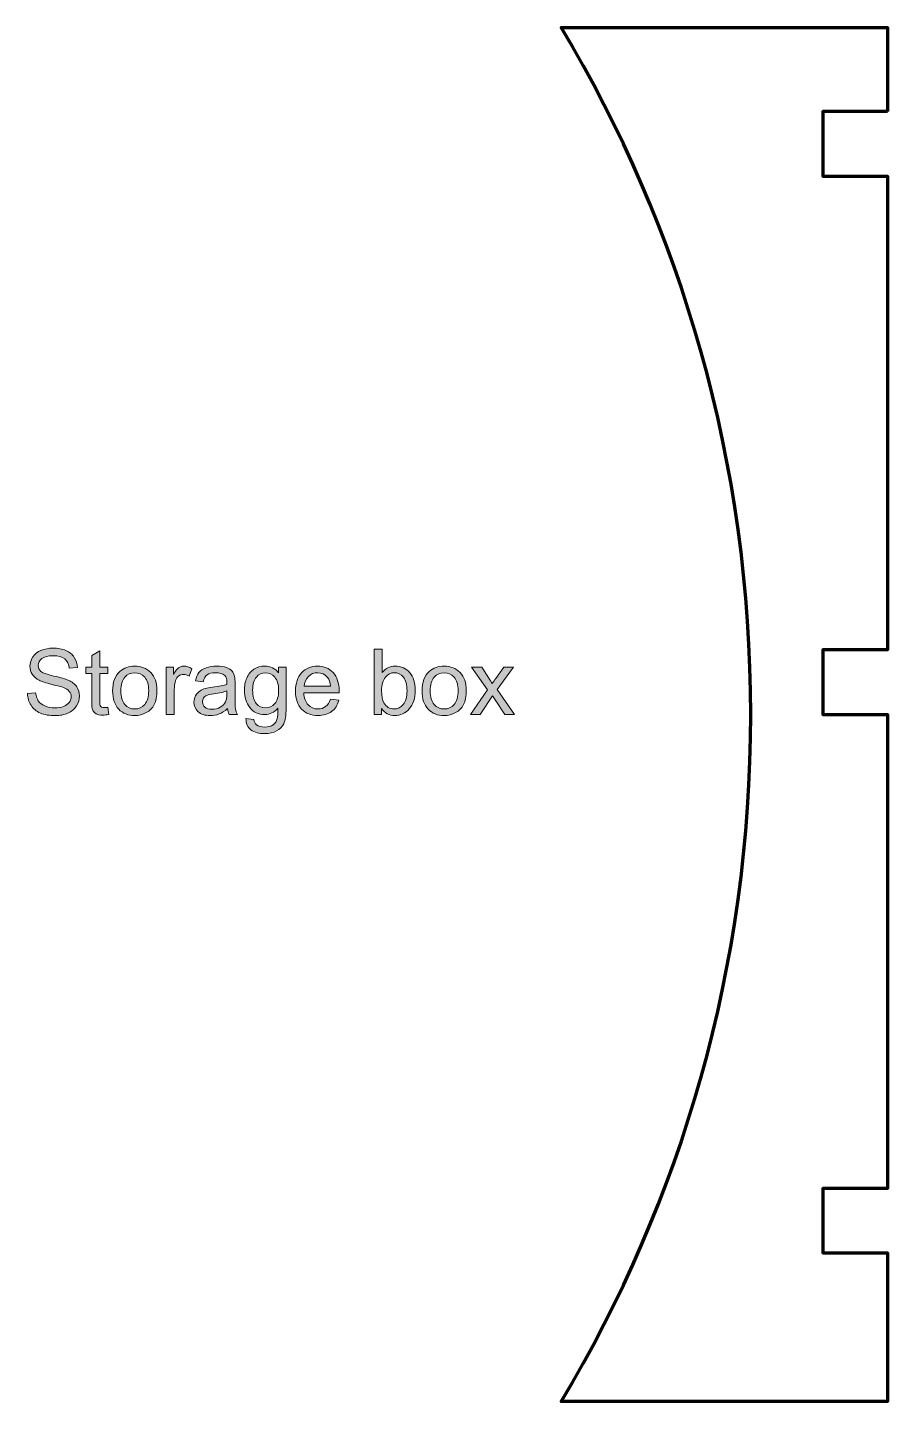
# Model space of a CAD drawing. Header units: inches. Extents: x 247 to 2765, y -1897 to -1110.
# Drawn here: x 594.1 to 634.1, y -1255.6 to -1191.8 of the extents above; entities that cross this region are included whole.
import ezdxf

# ---------------------------------------------------------------- set-up
doc = ezdxf.new("R2010")
doc.units = ezdxf.units.IN
doc.header["$MEASUREMENT"] = 0
doc.layers.add('Layer 1', color=7, linetype='Continuous')

# ---------------------------------------------------------------- blocks, each defined once
blk = doc.blocks.new('block 123')
at = {"layer": 'Layer 1', "true_color": 0x3cb54a}
h = blk.add_hatch(color=95, dxfattribs=at)
h.dxf.hatch_style = 2
edge = h.paths.add_edge_path()
edge.add_spline(control_points=[(594.144, -1222.742), (594.144, -1222.742), (594.523, -1222.709), (594.523, -1222.709), (594.541, -1222.861), (594.582, -1222.984), (594.647, -1223.082), (594.713, -1223.18), (594.815, -1223.258), (594.952, -1223.318), (595.09, -1223.378), (595.245, -1223.408), (595.417, -1223.408), (595.57, -1223.408), (595.705, -1223.386), (595.822, -1223.34), (595.939, -1223.295), (596.026, -1223.232), (596.083, -1223.153), (596.141, -1223.075), (596.169, -1222.988), (596.169, -1222.894), (596.169, -1222.799), (596.142, -1222.716), (596.086, -1222.645), (596.032, -1222.574), (595.94, -1222.514), (595.814, -1222.466), (595.733, -1222.434), (595.553, -1222.385), (595.275, -1222.318), (594.996, -1222.252), (594.801, -1222.188), (594.69, -1222.129), (594.545, -1222.053), (594.437, -1221.96), (594.366, -1221.847), (594.295, -1221.734), (594.26, -1221.609), (594.26, -1221.47), (594.26, -1221.317), (594.303, -1221.174), (594.39, -1221.041), (594.477, -1220.908), (594.603, -1220.807), (594.77, -1220.739), (594.937, -1220.67), (595.123, -1220.635), (595.326, -1220.635), (595.551, -1220.635), (595.748, -1220.671), (595.921, -1220.744), (596.093, -1220.816), (596.224, -1220.923), (596.317, -1221.063), (596.409, -1221.203), (596.459, -1221.363), (596.465, -1221.541), (596.465, -1221.541), (596.081, -1221.57), (596.081, -1221.57), (596.06, -1221.378), (595.99, -1221.233), (595.871, -1221.136), (595.752, -1221.038), (595.576, -1220.989), (595.343, -1220.989), (595.1, -1220.989), (594.924, -1221.034), (594.813, -1221.123), (594.702, -1221.212), (594.646, -1221.319), (594.646, -1221.444), (594.646, -1221.553), (594.685, -1221.643), (594.764, -1221.713), (594.841, -1221.783), (595.042, -1221.855), (595.368, -1221.929), (595.695, -1222.003), (595.918, -1222.067), (596.039, -1222.122), (596.215, -1222.203), (596.346, -1222.306), (596.43, -1222.431), (596.513, -1222.556), (596.555, -1222.7), (596.555, -1222.862), (596.555, -1223.023), (596.509, -1223.175), (596.416, -1223.318), (596.324, -1223.461), (596.192, -1223.571), (596.019, -1223.651), (595.846, -1223.73), (595.651, -1223.77), (595.435, -1223.77), (595.16, -1223.77), (594.931, -1223.73), (594.745, -1223.65), (594.56, -1223.569), (594.415, -1223.45), (594.309, -1223.289), (594.205, -1223.127), (594.151, -1222.945), (594.144, -1222.742)], knot_values=[0, 0, 0, 0, 1, 1, 1, 2, 2, 2, 3, 3, 3, 4, 4, 4, 5, 5, 5, 6, 6, 6, 7, 7, 7, 8, 8, 8, 9, 9, 9, 10, 10, 10, 11, 11, 11, 12, 12, 12, 13, 13, 13, 14, 14, 14, 15, 15, 15, 16, 16, 16, 17, 17, 17, 18, 18, 18, 19, 19, 19, 20, 20, 20, 21, 21, 21, 22, 22, 22, 23, 23, 23, 24, 24, 24, 25, 25, 25, 26, 26, 26, 27, 27, 27, 28, 28, 28, 29, 29, 29, 30, 30, 30, 31, 31, 31, 32, 32, 32, 33, 33, 33, 34, 34, 34, 35, 35, 35, 35], degree=3, periodic=1)
h = blk.add_hatch(color=95, dxfattribs=at)
h.dxf.hatch_style = 2
edge = h.paths.add_edge_path()
edge.add_spline(control_points=[(597.87, -1223.383), (597.87, -1223.383), (597.923, -1223.712), (597.923, -1223.712), (597.818, -1223.734), (597.725, -1223.745), (597.642, -1223.745), (597.507, -1223.745), (597.402, -1223.723), (597.328, -1223.681), (597.253, -1223.638), (597.201, -1223.582), (597.171, -1223.512), (597.14, -1223.442), (597.125, -1223.296), (597.125, -1223.072), (597.125, -1223.072), (597.125, -1221.809), (597.125, -1221.809), (597.125, -1221.809), (596.853, -1221.809), (596.853, -1221.809), (596.853, -1221.809), (596.853, -1221.521), (596.853, -1221.521), (596.853, -1221.521), (597.125, -1221.521), (597.125, -1221.521), (597.125, -1221.521), (597.125, -1220.977), (597.125, -1220.977), (597.125, -1220.977), (597.495, -1220.754), (597.495, -1220.754), (597.495, -1220.754), (597.495, -1221.521), (597.495, -1221.521), (597.495, -1221.521), (597.87, -1221.521), (597.87, -1221.521), (597.87, -1221.521), (597.87, -1221.809), (597.87, -1221.809), (597.87, -1221.809), (597.495, -1221.809), (597.495, -1221.809), (597.495, -1221.809), (597.495, -1223.094), (597.495, -1223.094), (597.495, -1223.2), (597.502, -1223.268), (597.515, -1223.298), (597.528, -1223.329), (597.55, -1223.352), (597.58, -1223.371), (597.609, -1223.389), (597.652, -1223.397), (597.706, -1223.397), (597.747, -1223.397), (597.802, -1223.393), (597.87, -1223.383)], knot_values=[0, 0, 0, 0, 1, 1, 1, 2, 2, 2, 3, 3, 3, 4, 4, 4, 5, 5, 5, 6, 6, 6, 7, 7, 7, 8, 8, 8, 9, 9, 9, 10, 10, 10, 11, 11, 11, 12, 12, 12, 13, 13, 13, 14, 14, 14, 15, 15, 15, 16, 16, 16, 17, 17, 17, 18, 18, 18, 19, 19, 19, 20, 20, 20, 20], degree=3, periodic=1)
h = blk.add_hatch(color=95, dxfattribs=at)
h.dxf.hatch_style = 2
edge = h.paths.add_edge_path()
edge.add_spline(control_points=[(610.58, -1223.716), (610.58, -1223.716), (610.234, -1223.716), (610.234, -1223.716), (610.234, -1223.716), (610.234, -1220.686), (610.234, -1220.686), (610.234, -1220.686), (610.606, -1220.686), (610.606, -1220.686), (610.606, -1220.686), (610.606, -1221.767), (610.606, -1221.767), (610.764, -1221.569), (610.964, -1221.47), (611.208, -1221.47), (611.343, -1221.47), (611.471, -1221.498), (611.591, -1221.552), (611.712, -1221.606), (611.811, -1221.683), (611.889, -1221.781), (611.968, -1221.879), (612.029, -1221.998), (612.073, -1222.138), (612.117, -1222.277), (612.139, -1222.425), (612.139, -1222.584), (612.139, -1222.961), (612.046, -1223.252), (611.86, -1223.457), (611.674, -1223.663), (611.451, -1223.765), (611.191, -1223.765), (610.932, -1223.765), (610.728, -1223.657), (610.581, -1223.44), (610.581, -1223.44), (610.58, -1223.716), (610.58, -1223.716), (610.58, -1223.716), (610.58, -1223.716), (610.58, -1223.716)], knot_values=[0, 0, 0, 0, 1, 1, 1, 2, 2, 2, 3, 3, 3, 4, 4, 4, 5, 5, 5, 6, 6, 6, 7, 7, 7, 8, 8, 8, 9, 9, 9, 10, 10, 10, 11, 11, 11, 12, 12, 12, 13, 13, 13, 14, 14, 14, 14], degree=3, periodic=1)
edge = h.paths.add_edge_path()
edge.add_spline(control_points=[(610.575, -1222.602), (610.575, -1222.865), (610.612, -1223.055), (610.683, -1223.172), (610.8, -1223.364), (610.959, -1223.46), (611.159, -1223.46), (611.322, -1223.46), (611.462, -1223.389), (611.58, -1223.247), (611.699, -1223.106), (611.758, -1222.895), (611.758, -1222.615), (611.758, -1222.329), (611.702, -1222.117), (611.588, -1221.981), (611.474, -1221.844), (611.337, -1221.776), (611.176, -1221.776), (611.013, -1221.776), (610.872, -1221.847), (610.754, -1221.989), (610.635, -1222.13), (610.575, -1222.334), (610.575, -1222.602)], knot_values=[0, 0, 0, 0, 1, 1, 1, 2, 2, 2, 3, 3, 3, 4, 4, 4, 5, 5, 5, 6, 6, 6, 7, 7, 7, 8, 8, 8, 8], degree=3, periodic=1)
h = blk.add_hatch(color=95, dxfattribs=at)
h.dxf.hatch_style = 2
edge = h.paths.add_edge_path()
edge.add_spline(control_points=[(598.095, -1222.618), (598.095, -1222.212), (598.208, -1221.91), (598.434, -1221.715), (598.623, -1221.552), (598.853, -1221.471), (599.124, -1221.471), (599.426, -1221.471), (599.673, -1221.57), (599.864, -1221.768), (600.056, -1221.966), (600.152, -1222.239), (600.152, -1222.587), (600.152, -1222.87), (600.109, -1223.092), (600.025, -1223.254), (599.94, -1223.416), (599.816, -1223.541), (599.655, -1223.631), (599.493, -1223.72), (599.316, -1223.766), (599.124, -1223.766), (598.817, -1223.766), (598.569, -1223.667), (598.379, -1223.47), (598.19, -1223.272), (598.095, -1222.989), (598.095, -1222.618)], knot_values=[0, 0, 0, 0, 1, 1, 1, 2, 2, 2, 3, 3, 3, 4, 4, 4, 5, 5, 5, 6, 6, 6, 7, 7, 7, 8, 8, 8, 9, 9, 9, 9], degree=3, periodic=1)
edge = h.paths.add_edge_path()
edge.add_spline(control_points=[(598.477, -1222.618), (598.477, -1222.9), (598.539, -1223.11), (598.661, -1223.249), (598.784, -1223.389), (598.938, -1223.46), (599.124, -1223.46), (599.309, -1223.46), (599.463, -1223.39), (599.585, -1223.248), (599.709, -1223.108), (599.769, -1222.893), (599.769, -1222.606), (599.769, -1222.334), (599.708, -1222.128), (599.584, -1221.989), (599.461, -1221.849), (599.308, -1221.779), (599.124, -1221.779), (598.938, -1221.779), (598.784, -1221.848), (598.661, -1221.988), (598.538, -1222.127), (598.477, -1222.337), (598.477, -1222.618)], knot_values=[0, 0, 0, 0, 1, 1, 1, 2, 2, 2, 3, 3, 3, 4, 4, 4, 5, 5, 5, 6, 6, 6, 7, 7, 7, 8, 8, 8, 8], degree=3, periodic=1)
h = blk.add_hatch(color=95, dxfattribs=at)
h.dxf.hatch_style = 2
edge = h.paths.add_edge_path()
edge.add_spline(control_points=[(600.583, -1223.716), (600.583, -1223.716), (600.583, -1221.521), (600.583, -1221.521), (600.583, -1221.521), (600.918, -1221.521), (600.918, -1221.521), (600.918, -1221.521), (600.918, -1221.853), (600.918, -1221.853), (601.004, -1221.698), (601.083, -1221.595), (601.155, -1221.545), (601.227, -1221.495), (601.307, -1221.47), (601.394, -1221.47), (601.519, -1221.47), (601.647, -1221.51), (601.776, -1221.591), (601.776, -1221.591), (601.649, -1221.936), (601.649, -1221.936), (601.557, -1221.882), (601.466, -1221.855), (601.376, -1221.855), (601.295, -1221.855), (601.221, -1221.879), (601.157, -1221.929), (601.092, -1221.978), (601.046, -1222.045), (601.018, -1222.132), (600.977, -1222.264), (600.956, -1222.409), (600.956, -1222.566), (600.956, -1222.566), (600.956, -1223.715), (600.956, -1223.715), (600.956, -1223.715), (600.583, -1223.716), (600.583, -1223.716), (600.583, -1223.716), (600.583, -1223.716), (600.583, -1223.716)], knot_values=[0, 0, 0, 0, 1, 1, 1, 2, 2, 2, 3, 3, 3, 4, 4, 4, 5, 5, 5, 6, 6, 6, 7, 7, 7, 8, 8, 8, 9, 9, 9, 10, 10, 10, 11, 11, 11, 12, 12, 12, 13, 13, 13, 14, 14, 14, 14], degree=3, periodic=1)
h = blk.add_hatch(color=95, dxfattribs=at)
h.dxf.hatch_style = 2
edge = h.paths.add_edge_path()
edge.add_spline(control_points=[(603.43, -1223.445), (603.292, -1223.562), (603.159, -1223.644), (603.032, -1223.693), (602.905, -1223.741), (602.768, -1223.765), (602.622, -1223.765), (602.381, -1223.765), (602.195, -1223.707), (602.066, -1223.589), (601.936, -1223.47), (601.871, -1223.32), (601.871, -1223.137), (601.871, -1223.029), (601.895, -1222.931), (601.945, -1222.842), (601.994, -1222.754), (602.057, -1222.682), (602.137, -1222.629), (602.216, -1222.576), (602.306, -1222.534), (602.405, -1222.507), (602.478, -1222.487), (602.589, -1222.469), (602.736, -1222.451), (603.036, -1222.415), (603.257, -1222.372), (603.399, -1222.323), (603.401, -1222.272), (603.401, -1222.24), (603.401, -1222.226), (603.401, -1222.074), (603.366, -1221.968), (603.296, -1221.906), (603.2, -1221.822), (603.06, -1221.78), (602.872, -1221.78), (602.697, -1221.78), (602.568, -1221.811), (602.485, -1221.872), (602.401, -1221.934), (602.34, -1222.042), (602.3, -1222.198), (602.3, -1222.198), (601.936, -1222.148), (601.936, -1222.148), (601.969, -1221.993), (602.023, -1221.866), (602.099, -1221.771), (602.175, -1221.675), (602.285, -1221.602), (602.429, -1221.55), (602.571, -1221.498), (602.738, -1221.472), (602.926, -1221.472), (603.113, -1221.472), (603.266, -1221.494), (603.383, -1221.538), (603.501, -1221.582), (603.586, -1221.638), (603.641, -1221.705), (603.696, -1221.772), (603.735, -1221.857), (603.757, -1221.958), (603.769, -1222.022), (603.776, -1222.136), (603.776, -1222.302), (603.776, -1222.302), (603.776, -1222.798), (603.776, -1222.798), (603.776, -1223.143), (603.783, -1223.362), (603.799, -1223.453), (603.815, -1223.545), (603.847, -1223.633), (603.893, -1223.717), (603.893, -1223.717), (603.505, -1223.717), (603.505, -1223.717), (603.465, -1223.639), (603.441, -1223.548), (603.43, -1223.445)], knot_values=[0, 0, 0, 0, 1, 1, 1, 2, 2, 2, 3, 3, 3, 4, 4, 4, 5, 5, 5, 6, 6, 6, 7, 7, 7, 8, 8, 8, 9, 9, 9, 10, 10, 10, 11, 11, 11, 12, 12, 12, 13, 13, 13, 14, 14, 14, 15, 15, 15, 16, 16, 16, 17, 17, 17, 18, 18, 18, 19, 19, 19, 20, 20, 20, 21, 21, 21, 22, 22, 22, 23, 23, 23, 24, 24, 24, 25, 25, 25, 26, 26, 26, 27, 27, 27, 27], degree=3, periodic=1)
edge = h.paths.add_edge_path()
edge.add_spline(control_points=[(603.399, -1222.614), (603.264, -1222.669), (603.061, -1222.716), (602.791, -1222.755), (602.638, -1222.777), (602.53, -1222.802), (602.466, -1222.829), (602.403, -1222.857), (602.354, -1222.896), (602.319, -1222.95), (602.285, -1223.003), (602.268, -1223.062), (602.268, -1223.127), (602.268, -1223.226), (602.305, -1223.309), (602.38, -1223.375), (602.455, -1223.441), (602.565, -1223.474), (602.71, -1223.474), (602.854, -1223.474), (602.981, -1223.443), (603.093, -1223.379), (603.204, -1223.317), (603.286, -1223.231), (603.339, -1223.122), (603.378, -1223.038), (603.399, -1222.914), (603.399, -1222.749), (603.399, -1222.749), (603.399, -1222.614), (603.399, -1222.614), (603.399, -1222.614), (603.399, -1222.614), (603.399, -1222.614)], knot_values=[0, 0, 0, 0, 1, 1, 1, 2, 2, 2, 3, 3, 3, 4, 4, 4, 5, 5, 5, 6, 6, 6, 7, 7, 7, 8, 8, 8, 9, 9, 9, 10, 10, 10, 11, 11, 11, 11], degree=3, periodic=1)
h = blk.add_hatch(color=95, dxfattribs=at)
h.dxf.hatch_style = 2
edge = h.paths.add_edge_path()
edge.add_spline(control_points=[(604.284, -1223.898), (604.284, -1223.898), (604.645, -1223.951), (604.645, -1223.951), (604.661, -1224.062), (604.703, -1224.144), (604.771, -1224.195), (604.864, -1224.263), (604.989, -1224.298), (605.149, -1224.298), (605.321, -1224.298), (605.454, -1224.263), (605.548, -1224.195), (605.642, -1224.126), (605.705, -1224.029), (605.738, -1223.905), (605.758, -1223.83), (605.766, -1223.67), (605.765, -1223.428), (605.602, -1223.619), (605.4, -1223.714), (605.157, -1223.714), (604.856, -1223.714), (604.621, -1223.606), (604.457, -1223.388), (604.292, -1223.17), (604.209, -1222.909), (604.209, -1222.604), (604.209, -1222.394), (604.246, -1222.201), (604.322, -1222.024), (604.398, -1221.847), (604.507, -1221.71), (604.652, -1221.614), (604.796, -1221.518), (604.966, -1221.469), (605.159, -1221.469), (605.418, -1221.469), (605.632, -1221.574), (605.8, -1221.784), (605.8, -1221.784), (605.8, -1221.519), (605.8, -1221.519), (605.8, -1221.519), (606.143, -1221.519), (606.143, -1221.519), (606.143, -1221.519), (606.143, -1223.417), (606.143, -1223.417), (606.143, -1223.759), (606.108, -1224.001), (606.039, -1224.143), (605.969, -1224.286), (605.858, -1224.399), (605.708, -1224.481), (605.557, -1224.564), (605.371, -1224.606), (605.151, -1224.606), (604.889, -1224.606), (604.677, -1224.547), (604.516, -1224.429), (604.355, -1224.311), (604.279, -1224.135), (604.284, -1223.898)], knot_values=[0, 0, 0, 0, 1, 1, 1, 2, 2, 2, 3, 3, 3, 4, 4, 4, 5, 5, 5, 6, 6, 6, 7, 7, 7, 8, 8, 8, 9, 9, 9, 10, 10, 10, 11, 11, 11, 12, 12, 12, 13, 13, 13, 14, 14, 14, 15, 15, 15, 16, 16, 16, 17, 17, 17, 18, 18, 18, 19, 19, 19, 20, 20, 20, 21, 21, 21, 21], degree=3, periodic=1)
edge = h.paths.add_edge_path()
edge.add_spline(control_points=[(604.592, -1222.579), (604.592, -1222.866), (604.649, -1223.077), (604.763, -1223.209), (604.877, -1223.342), (605.02, -1223.408), (605.193, -1223.408), (605.363, -1223.408), (605.507, -1223.342), (605.623, -1223.21), (605.739, -1223.079), (605.797, -1222.872), (605.797, -1222.591), (605.797, -1222.322), (605.737, -1222.12), (605.618, -1221.983), (605.498, -1221.847), (605.355, -1221.778), (605.186, -1221.778), (605.021, -1221.778), (604.881, -1221.845), (604.765, -1221.98), (604.65, -1222.114), (604.592, -1222.314), (604.592, -1222.579)], knot_values=[0, 0, 0, 0, 1, 1, 1, 2, 2, 2, 3, 3, 3, 4, 4, 4, 5, 5, 5, 6, 6, 6, 7, 7, 7, 8, 8, 8, 8], degree=3, periodic=1)
h = blk.add_hatch(color=95, dxfattribs=at)
h.dxf.hatch_style = 2
edge = h.paths.add_edge_path()
edge.add_spline(control_points=[(608.209, -1223.009), (608.209, -1223.009), (608.594, -1223.056), (608.594, -1223.056), (608.533, -1223.282), (608.421, -1223.455), (608.257, -1223.579), (608.093, -1223.703), (607.883, -1223.765), (607.628, -1223.765), (607.308, -1223.765), (607.053, -1223.667), (606.865, -1223.468), (606.677, -1223.27), (606.582, -1222.993), (606.582, -1222.637), (606.582, -1222.268), (606.678, -1221.981), (606.868, -1221.777), (607.058, -1221.572), (607.305, -1221.471), (607.608, -1221.471), (607.902, -1221.471), (608.142, -1221.571), (608.328, -1221.771), (608.513, -1221.971), (608.607, -1222.252), (608.607, -1222.614), (608.607, -1222.637), (608.606, -1222.67), (608.605, -1222.714), (608.605, -1222.714), (606.967, -1222.714), (606.967, -1222.714), (606.981, -1222.955), (607.049, -1223.139), (607.171, -1223.268), (607.294, -1223.395), (607.447, -1223.46), (607.631, -1223.46), (607.767, -1223.46), (607.884, -1223.423), (607.98, -1223.352), (608.076, -1223.28), (608.152, -1223.166), (608.209, -1223.009)], knot_values=[0, 0, 0, 0, 1, 1, 1, 2, 2, 2, 3, 3, 3, 4, 4, 4, 5, 5, 5, 6, 6, 6, 7, 7, 7, 8, 8, 8, 9, 9, 9, 10, 10, 10, 11, 11, 11, 12, 12, 12, 13, 13, 13, 14, 14, 14, 15, 15, 15, 15], degree=3, periodic=1)
edge = h.paths.add_edge_path()
edge.add_spline(control_points=[(606.987, -1222.407), (606.987, -1222.407), (608.213, -1222.407), (608.213, -1222.407), (608.197, -1222.223), (608.15, -1222.084), (608.073, -1221.992), (607.955, -1221.849), (607.801, -1221.777), (607.612, -1221.777), (607.441, -1221.777), (607.297, -1221.834), (607.181, -1221.948), (607.064, -1222.063), (607, -1222.216), (606.987, -1222.407)], knot_values=[0, 0, 0, 0, 1, 1, 1, 2, 2, 2, 3, 3, 3, 4, 4, 4, 5, 5, 5, 5], degree=3, periodic=1)
h = blk.add_hatch(color=95, dxfattribs=at)
h.dxf.hatch_style = 2
edge = h.paths.add_edge_path()
edge.add_spline(control_points=[(612.453, -1222.618), (612.453, -1222.212), (612.565, -1221.91), (612.792, -1221.715), (612.981, -1221.552), (613.211, -1221.471), (613.482, -1221.471), (613.784, -1221.471), (614.031, -1221.57), (614.222, -1221.768), (614.414, -1221.966), (614.51, -1222.239), (614.51, -1222.587), (614.51, -1222.87), (614.467, -1223.092), (614.383, -1223.254), (614.298, -1223.416), (614.175, -1223.541), (614.013, -1223.631), (613.851, -1223.72), (613.674, -1223.766), (613.482, -1223.766), (613.175, -1223.766), (612.927, -1223.667), (612.737, -1223.47), (612.547, -1223.272), (612.453, -1222.989), (612.453, -1222.618)], knot_values=[0, 0, 0, 0, 1, 1, 1, 2, 2, 2, 3, 3, 3, 4, 4, 4, 5, 5, 5, 6, 6, 6, 7, 7, 7, 8, 8, 8, 9, 9, 9, 9], degree=3, periodic=1)
edge = h.paths.add_edge_path()
edge.add_spline(control_points=[(612.835, -1222.618), (612.835, -1222.9), (612.897, -1223.11), (613.019, -1223.249), (613.142, -1223.389), (613.296, -1223.46), (613.482, -1223.46), (613.666, -1223.46), (613.821, -1223.39), (613.943, -1223.248), (614.066, -1223.108), (614.127, -1222.893), (614.127, -1222.606), (614.127, -1222.334), (614.065, -1222.128), (613.942, -1221.989), (613.819, -1221.849), (613.666, -1221.779), (613.482, -1221.779), (613.296, -1221.779), (613.142, -1221.848), (613.019, -1221.988), (612.896, -1222.127), (612.835, -1222.337), (612.835, -1222.618)], knot_values=[0, 0, 0, 0, 1, 1, 1, 2, 2, 2, 3, 3, 3, 4, 4, 4, 5, 5, 5, 6, 6, 6, 7, 7, 7, 8, 8, 8, 8], degree=3, periodic=1)
h = blk.add_hatch(color=95, dxfattribs=at)
h.dxf.hatch_style = 2
edge = h.paths.add_edge_path()
edge.add_spline(control_points=[(614.697, -1223.716), (614.697, -1223.716), (615.499, -1222.576), (615.499, -1222.576), (615.499, -1222.576), (614.757, -1221.521), (614.757, -1221.521), (614.757, -1221.521), (615.222, -1221.521), (615.222, -1221.521), (615.222, -1221.521), (615.559, -1222.036), (615.559, -1222.036), (615.622, -1222.133), (615.673, -1222.216), (615.712, -1222.282), (615.772, -1222.19), (615.828, -1222.11), (615.88, -1222.039), (615.88, -1222.039), (616.25, -1221.521), (616.25, -1221.521), (616.25, -1221.521), (616.694, -1221.521), (616.694, -1221.521), (616.694, -1221.521), (615.936, -1222.554), (615.936, -1222.554), (615.936, -1222.554), (616.752, -1223.716), (616.752, -1223.716), (616.752, -1223.716), (616.295, -1223.716), (616.295, -1223.716), (616.295, -1223.716), (615.845, -1223.034), (615.845, -1223.034), (615.845, -1223.034), (615.725, -1222.85), (615.725, -1222.85), (615.725, -1222.85), (615.148, -1223.716), (615.148, -1223.716), (615.148, -1223.716), (614.697, -1223.716), (614.697, -1223.716)], knot_values=[0, 0, 0, 0, 1, 1, 1, 2, 2, 2, 3, 3, 3, 4, 4, 4, 5, 5, 5, 6, 6, 6, 7, 7, 7, 8, 8, 8, 9, 9, 9, 10, 10, 10, 11, 11, 11, 12, 12, 12, 13, 13, 13, 14, 14, 14, 15, 15, 15, 15], degree=3, periodic=1)
at = {"layer": 'Layer 1', "lineweight": 0}
for points, knots in [([(594.144, -1222.742), (594.144, -1222.742), (594.523, -1222.709), (594.523, -1222.709), (594.541, -1222.861), (594.582, -1222.984), (594.647, -1223.082), (594.713, -1223.18), (594.815, -1223.258), (594.952, -1223.318), (595.09, -1223.378), (595.245, -1223.408), (595.417, -1223.408), (595.57, -1223.408), (595.705, -1223.386), (595.822, -1223.34), (595.939, -1223.295), (596.026, -1223.232), (596.083, -1223.153), (596.141, -1223.075), (596.169, -1222.988), (596.169, -1222.894), (596.169, -1222.799), (596.142, -1222.716), (596.086, -1222.645), (596.032, -1222.574), (595.94, -1222.514), (595.814, -1222.466), (595.733, -1222.434), (595.553, -1222.385), (595.275, -1222.318), (594.996, -1222.252), (594.801, -1222.188), (594.69, -1222.129), (594.545, -1222.053), (594.437, -1221.96), (594.366, -1221.847), (594.295, -1221.734), (594.26, -1221.609), (594.26, -1221.47), (594.26, -1221.317), (594.303, -1221.174), (594.39, -1221.041), (594.477, -1220.908), (594.603, -1220.807), (594.77, -1220.739), (594.937, -1220.67), (595.123, -1220.635), (595.326, -1220.635), (595.551, -1220.635), (595.748, -1220.671), (595.921, -1220.744), (596.093, -1220.816), (596.224, -1220.923), (596.317, -1221.063), (596.409, -1221.203), (596.459, -1221.363), (596.465, -1221.541), (596.465, -1221.541), (596.081, -1221.57), (596.081, -1221.57), (596.06, -1221.378), (595.99, -1221.233), (595.871, -1221.136), (595.752, -1221.038), (595.576, -1220.989), (595.343, -1220.989), (595.1, -1220.989), (594.924, -1221.034), (594.813, -1221.123), (594.702, -1221.212), (594.646, -1221.319), (594.646, -1221.444), (594.646, -1221.553), (594.685, -1221.643), (594.764, -1221.713), (594.841, -1221.783), (595.042, -1221.855), (595.368, -1221.929), (595.695, -1222.003), (595.918, -1222.067), (596.039, -1222.122), (596.215, -1222.203), (596.346, -1222.306), (596.43, -1222.431), (596.513, -1222.556), (596.555, -1222.7), (596.555, -1222.862), (596.555, -1223.023), (596.509, -1223.175), (596.416, -1223.318), (596.324, -1223.461), (596.192, -1223.571), (596.019, -1223.651), (595.846, -1223.73), (595.651, -1223.77), (595.435, -1223.77), (595.16, -1223.77), (594.931, -1223.73), (594.745, -1223.65), (594.56, -1223.569), (594.415, -1223.45), (594.309, -1223.289), (594.205, -1223.127), (594.151, -1222.945), (594.144, -1222.742)], [0, 0, 0, 0, 1, 1, 1, 2, 2, 2, 3, 3, 3, 4, 4, 4, 5, 5, 5, 6, 6, 6, 7, 7, 7, 8, 8, 8, 9, 9, 9, 10, 10, 10, 11, 11, 11, 12, 12, 12, 13, 13, 13, 14, 14, 14, 15, 15, 15, 16, 16, 16, 17, 17, 17, 18, 18, 18, 19, 19, 19, 20, 20, 20, 21, 21, 21, 22, 22, 22, 23, 23, 23, 24, 24, 24, 25, 25, 25, 26, 26, 26, 27, 27, 27, 28, 28, 28, 29, 29, 29, 30, 30, 30, 31, 31, 31, 32, 32, 32, 33, 33, 33, 34, 34, 34, 35, 35, 35, 35]), ([(597.87, -1223.383), (597.87, -1223.383), (597.923, -1223.712), (597.923, -1223.712), (597.818, -1223.734), (597.725, -1223.745), (597.642, -1223.745), (597.507, -1223.745), (597.402, -1223.723), (597.328, -1223.681), (597.253, -1223.638), (597.201, -1223.582), (597.171, -1223.512), (597.14, -1223.442), (597.125, -1223.296), (597.125, -1223.072), (597.125, -1223.072), (597.125, -1221.809), (597.125, -1221.809), (597.125, -1221.809), (596.853, -1221.809), (596.853, -1221.809), (596.853, -1221.809), (596.853, -1221.521), (596.853, -1221.521), (596.853, -1221.521), (597.125, -1221.521), (597.125, -1221.521), (597.125, -1221.521), (597.125, -1220.977), (597.125, -1220.977), (597.125, -1220.977), (597.495, -1220.754), (597.495, -1220.754), (597.495, -1220.754), (597.495, -1221.521), (597.495, -1221.521), (597.495, -1221.521), (597.87, -1221.521), (597.87, -1221.521), (597.87, -1221.521), (597.87, -1221.809), (597.87, -1221.809), (597.87, -1221.809), (597.495, -1221.809), (597.495, -1221.809), (597.495, -1221.809), (597.495, -1223.094), (597.495, -1223.094), (597.495, -1223.2), (597.502, -1223.268), (597.515, -1223.298), (597.528, -1223.329), (597.55, -1223.352), (597.58, -1223.371), (597.609, -1223.389), (597.652, -1223.397), (597.706, -1223.397), (597.747, -1223.397), (597.802, -1223.393), (597.87, -1223.383)], [0, 0, 0, 0, 1, 1, 1, 2, 2, 2, 3, 3, 3, 4, 4, 4, 5, 5, 5, 6, 6, 6, 7, 7, 7, 8, 8, 8, 9, 9, 9, 10, 10, 10, 11, 11, 11, 12, 12, 12, 13, 13, 13, 14, 14, 14, 15, 15, 15, 16, 16, 16, 17, 17, 17, 18, 18, 18, 19, 19, 19, 20, 20, 20, 20]), ([(610.58, -1223.716), (610.58, -1223.716), (610.234, -1223.716), (610.234, -1223.716), (610.234, -1223.716), (610.234, -1220.686), (610.234, -1220.686), (610.234, -1220.686), (610.606, -1220.686), (610.606, -1220.686), (610.606, -1220.686), (610.606, -1221.767), (610.606, -1221.767), (610.764, -1221.569), (610.964, -1221.47), (611.208, -1221.47), (611.343, -1221.47), (611.471, -1221.498), (611.591, -1221.552), (611.712, -1221.606), (611.811, -1221.683), (611.889, -1221.781), (611.968, -1221.879), (612.029, -1221.998), (612.073, -1222.138), (612.117, -1222.277), (612.139, -1222.425), (612.139, -1222.584), (612.139, -1222.961), (612.046, -1223.252), (611.86, -1223.457), (611.674, -1223.663), (611.451, -1223.765), (611.191, -1223.765), (610.932, -1223.765), (610.728, -1223.657), (610.581, -1223.44), (610.581, -1223.44), (610.58, -1223.716), (610.58, -1223.716), (610.58, -1223.716), (610.58, -1223.716), (610.58, -1223.716)], [0, 0, 0, 0, 1, 1, 1, 2, 2, 2, 3, 3, 3, 4, 4, 4, 5, 5, 5, 6, 6, 6, 7, 7, 7, 8, 8, 8, 9, 9, 9, 10, 10, 10, 11, 11, 11, 12, 12, 12, 13, 13, 13, 14, 14, 14, 14]), ([(598.095, -1222.618), (598.095, -1222.212), (598.208, -1221.91), (598.434, -1221.715), (598.623, -1221.552), (598.853, -1221.471), (599.124, -1221.471), (599.426, -1221.471), (599.673, -1221.57), (599.864, -1221.768), (600.056, -1221.966), (600.152, -1222.239), (600.152, -1222.587), (600.152, -1222.87), (600.109, -1223.092), (600.025, -1223.254), (599.94, -1223.416), (599.816, -1223.541), (599.655, -1223.631), (599.493, -1223.72), (599.316, -1223.766), (599.124, -1223.766), (598.817, -1223.766), (598.569, -1223.667), (598.379, -1223.47), (598.19, -1223.272), (598.095, -1222.989), (598.095, -1222.618)], [0, 0, 0, 0, 1, 1, 1, 2, 2, 2, 3, 3, 3, 4, 4, 4, 5, 5, 5, 6, 6, 6, 7, 7, 7, 8, 8, 8, 9, 9, 9, 9]), ([(600.583, -1223.716), (600.583, -1223.716), (600.583, -1221.521), (600.583, -1221.521), (600.583, -1221.521), (600.918, -1221.521), (600.918, -1221.521), (600.918, -1221.521), (600.918, -1221.853), (600.918, -1221.853), (601.004, -1221.698), (601.083, -1221.595), (601.155, -1221.545), (601.227, -1221.495), (601.307, -1221.47), (601.394, -1221.47), (601.519, -1221.47), (601.647, -1221.51), (601.776, -1221.591), (601.776, -1221.591), (601.649, -1221.936), (601.649, -1221.936), (601.557, -1221.882), (601.466, -1221.855), (601.376, -1221.855), (601.295, -1221.855), (601.221, -1221.879), (601.157, -1221.929), (601.092, -1221.978), (601.046, -1222.045), (601.018, -1222.132), (600.977, -1222.264), (600.956, -1222.409), (600.956, -1222.566), (600.956, -1222.566), (600.956, -1223.715), (600.956, -1223.715), (600.956, -1223.715), (600.583, -1223.716), (600.583, -1223.716), (600.583, -1223.716), (600.583, -1223.716), (600.583, -1223.716)], [0, 0, 0, 0, 1, 1, 1, 2, 2, 2, 3, 3, 3, 4, 4, 4, 5, 5, 5, 6, 6, 6, 7, 7, 7, 8, 8, 8, 9, 9, 9, 10, 10, 10, 11, 11, 11, 12, 12, 12, 13, 13, 13, 14, 14, 14, 14]), ([(603.43, -1223.445), (603.292, -1223.562), (603.159, -1223.644), (603.032, -1223.693), (602.905, -1223.741), (602.768, -1223.765), (602.622, -1223.765), (602.381, -1223.765), (602.195, -1223.707), (602.066, -1223.589), (601.936, -1223.47), (601.871, -1223.32), (601.871, -1223.137), (601.871, -1223.029), (601.895, -1222.931), (601.945, -1222.842), (601.994, -1222.754), (602.057, -1222.682), (602.137, -1222.629), (602.216, -1222.576), (602.306, -1222.534), (602.405, -1222.507), (602.478, -1222.487), (602.589, -1222.469), (602.736, -1222.451), (603.036, -1222.415), (603.257, -1222.372), (603.399, -1222.323), (603.401, -1222.272), (603.401, -1222.24), (603.401, -1222.226), (603.401, -1222.074), (603.366, -1221.968), (603.296, -1221.906), (603.2, -1221.822), (603.06, -1221.78), (602.872, -1221.78), (602.697, -1221.78), (602.568, -1221.811), (602.485, -1221.872), (602.401, -1221.934), (602.34, -1222.042), (602.3, -1222.198), (602.3, -1222.198), (601.936, -1222.148), (601.936, -1222.148), (601.969, -1221.993), (602.023, -1221.866), (602.099, -1221.771), (602.175, -1221.675), (602.285, -1221.602), (602.429, -1221.55), (602.571, -1221.498), (602.738, -1221.472), (602.926, -1221.472), (603.113, -1221.472), (603.266, -1221.494), (603.383, -1221.538), (603.501, -1221.582), (603.586, -1221.638), (603.641, -1221.705), (603.696, -1221.772), (603.735, -1221.857), (603.757, -1221.958), (603.769, -1222.022), (603.776, -1222.136), (603.776, -1222.302), (603.776, -1222.302), (603.776, -1222.798), (603.776, -1222.798), (603.776, -1223.143), (603.783, -1223.362), (603.799, -1223.453), (603.815, -1223.545), (603.847, -1223.633), (603.893, -1223.717), (603.893, -1223.717), (603.505, -1223.717), (603.505, -1223.717), (603.465, -1223.639), (603.441, -1223.548), (603.43, -1223.445)], [0, 0, 0, 0, 1, 1, 1, 2, 2, 2, 3, 3, 3, 4, 4, 4, 5, 5, 5, 6, 6, 6, 7, 7, 7, 8, 8, 8, 9, 9, 9, 10, 10, 10, 11, 11, 11, 12, 12, 12, 13, 13, 13, 14, 14, 14, 15, 15, 15, 16, 16, 16, 17, 17, 17, 18, 18, 18, 19, 19, 19, 20, 20, 20, 21, 21, 21, 22, 22, 22, 23, 23, 23, 24, 24, 24, 25, 25, 25, 26, 26, 26, 27, 27, 27, 27]), ([(604.284, -1223.898), (604.284, -1223.898), (604.645, -1223.951), (604.645, -1223.951), (604.661, -1224.062), (604.703, -1224.144), (604.771, -1224.195), (604.864, -1224.263), (604.989, -1224.298), (605.149, -1224.298), (605.321, -1224.298), (605.454, -1224.263), (605.548, -1224.195), (605.642, -1224.126), (605.705, -1224.029), (605.738, -1223.905), (605.758, -1223.83), (605.766, -1223.67), (605.765, -1223.428), (605.602, -1223.619), (605.4, -1223.714), (605.157, -1223.714), (604.856, -1223.714), (604.621, -1223.606), (604.457, -1223.388), (604.292, -1223.17), (604.209, -1222.909), (604.209, -1222.604), (604.209, -1222.394), (604.246, -1222.201), (604.322, -1222.024), (604.398, -1221.847), (604.507, -1221.71), (604.652, -1221.614), (604.796, -1221.518), (604.966, -1221.469), (605.159, -1221.469), (605.418, -1221.469), (605.632, -1221.574), (605.8, -1221.784), (605.8, -1221.784), (605.8, -1221.519), (605.8, -1221.519), (605.8, -1221.519), (606.143, -1221.519), (606.143, -1221.519), (606.143, -1221.519), (606.143, -1223.417), (606.143, -1223.417), (606.143, -1223.759), (606.108, -1224.001), (606.039, -1224.143), (605.969, -1224.286), (605.858, -1224.399), (605.708, -1224.481), (605.557, -1224.564), (605.371, -1224.606), (605.151, -1224.606), (604.889, -1224.606), (604.677, -1224.547), (604.516, -1224.429), (604.355, -1224.311), (604.279, -1224.135), (604.284, -1223.898)], [0, 0, 0, 0, 1, 1, 1, 2, 2, 2, 3, 3, 3, 4, 4, 4, 5, 5, 5, 6, 6, 6, 7, 7, 7, 8, 8, 8, 9, 9, 9, 10, 10, 10, 11, 11, 11, 12, 12, 12, 13, 13, 13, 14, 14, 14, 15, 15, 15, 16, 16, 16, 17, 17, 17, 18, 18, 18, 19, 19, 19, 20, 20, 20, 21, 21, 21, 21]), ([(608.209, -1223.009), (608.209, -1223.009), (608.594, -1223.056), (608.594, -1223.056), (608.533, -1223.282), (608.421, -1223.455), (608.257, -1223.579), (608.093, -1223.703), (607.883, -1223.765), (607.628, -1223.765), (607.308, -1223.765), (607.053, -1223.667), (606.865, -1223.468), (606.677, -1223.27), (606.582, -1222.993), (606.582, -1222.637), (606.582, -1222.268), (606.678, -1221.981), (606.868, -1221.777), (607.058, -1221.572), (607.305, -1221.471), (607.608, -1221.471), (607.902, -1221.471), (608.142, -1221.571), (608.328, -1221.771), (608.513, -1221.971), (608.607, -1222.252), (608.607, -1222.614), (608.607, -1222.637), (608.606, -1222.67), (608.605, -1222.714), (608.605, -1222.714), (606.967, -1222.714), (606.967, -1222.714), (606.981, -1222.955), (607.049, -1223.139), (607.171, -1223.268), (607.294, -1223.395), (607.447, -1223.46), (607.631, -1223.46), (607.767, -1223.46), (607.884, -1223.423), (607.98, -1223.352), (608.076, -1223.28), (608.152, -1223.166), (608.209, -1223.009)], [0, 0, 0, 0, 1, 1, 1, 2, 2, 2, 3, 3, 3, 4, 4, 4, 5, 5, 5, 6, 6, 6, 7, 7, 7, 8, 8, 8, 9, 9, 9, 10, 10, 10, 11, 11, 11, 12, 12, 12, 13, 13, 13, 14, 14, 14, 15, 15, 15, 15]), ([(612.453, -1222.618), (612.453, -1222.212), (612.565, -1221.91), (612.792, -1221.715), (612.981, -1221.552), (613.211, -1221.471), (613.482, -1221.471), (613.784, -1221.471), (614.031, -1221.57), (614.222, -1221.768), (614.414, -1221.966), (614.51, -1222.239), (614.51, -1222.587), (614.51, -1222.87), (614.467, -1223.092), (614.383, -1223.254), (614.298, -1223.416), (614.175, -1223.541), (614.013, -1223.631), (613.851, -1223.72), (613.674, -1223.766), (613.482, -1223.766), (613.175, -1223.766), (612.927, -1223.667), (612.737, -1223.47), (612.547, -1223.272), (612.453, -1222.989), (612.453, -1222.618)], [0, 0, 0, 0, 1, 1, 1, 2, 2, 2, 3, 3, 3, 4, 4, 4, 5, 5, 5, 6, 6, 6, 7, 7, 7, 8, 8, 8, 9, 9, 9, 9]), ([(614.697, -1223.716), (614.697, -1223.716), (615.499, -1222.576), (615.499, -1222.576), (615.499, -1222.576), (614.757, -1221.521), (614.757, -1221.521), (614.757, -1221.521), (615.222, -1221.521), (615.222, -1221.521), (615.222, -1221.521), (615.559, -1222.036), (615.559, -1222.036), (615.622, -1222.133), (615.673, -1222.216), (615.712, -1222.282), (615.772, -1222.19), (615.828, -1222.11), (615.88, -1222.039), (615.88, -1222.039), (616.25, -1221.521), (616.25, -1221.521), (616.25, -1221.521), (616.694, -1221.521), (616.694, -1221.521), (616.694, -1221.521), (615.936, -1222.554), (615.936, -1222.554), (615.936, -1222.554), (616.752, -1223.716), (616.752, -1223.716), (616.752, -1223.716), (616.295, -1223.716), (616.295, -1223.716), (616.295, -1223.716), (615.845, -1223.034), (615.845, -1223.034), (615.845, -1223.034), (615.725, -1222.85), (615.725, -1222.85), (615.725, -1222.85), (615.148, -1223.716), (615.148, -1223.716), (615.148, -1223.716), (614.697, -1223.716), (614.697, -1223.716)], [0, 0, 0, 0, 1, 1, 1, 2, 2, 2, 3, 3, 3, 4, 4, 4, 5, 5, 5, 6, 6, 6, 7, 7, 7, 8, 8, 8, 9, 9, 9, 10, 10, 10, 11, 11, 11, 12, 12, 12, 13, 13, 13, 14, 14, 14, 15, 15, 15, 15]), ([(598.477, -1222.618), (598.477, -1222.9), (598.539, -1223.11), (598.661, -1223.249), (598.784, -1223.389), (598.938, -1223.46), (599.124, -1223.46), (599.309, -1223.46), (599.463, -1223.39), (599.585, -1223.248), (599.709, -1223.108), (599.769, -1222.893), (599.769, -1222.606), (599.769, -1222.334), (599.708, -1222.128), (599.584, -1221.989), (599.461, -1221.849), (599.308, -1221.779), (599.124, -1221.779), (598.938, -1221.779), (598.784, -1221.848), (598.661, -1221.988), (598.538, -1222.127), (598.477, -1222.337), (598.477, -1222.618)], [0, 0, 0, 0, 1, 1, 1, 2, 2, 2, 3, 3, 3, 4, 4, 4, 5, 5, 5, 6, 6, 6, 7, 7, 7, 8, 8, 8, 8]), ([(604.592, -1222.579), (604.592, -1222.866), (604.649, -1223.077), (604.763, -1223.209), (604.877, -1223.342), (605.02, -1223.408), (605.193, -1223.408), (605.363, -1223.408), (605.507, -1223.342), (605.623, -1223.21), (605.739, -1223.079), (605.797, -1222.872), (605.797, -1222.591), (605.797, -1222.322), (605.737, -1222.12), (605.618, -1221.983), (605.498, -1221.847), (605.355, -1221.778), (605.186, -1221.778), (605.021, -1221.778), (604.881, -1221.845), (604.765, -1221.98), (604.65, -1222.114), (604.592, -1222.314), (604.592, -1222.579)], [0, 0, 0, 0, 1, 1, 1, 2, 2, 2, 3, 3, 3, 4, 4, 4, 5, 5, 5, 6, 6, 6, 7, 7, 7, 8, 8, 8, 8]), ([(606.987, -1222.407), (606.987, -1222.407), (608.213, -1222.407), (608.213, -1222.407), (608.197, -1222.223), (608.15, -1222.084), (608.073, -1221.992), (607.955, -1221.849), (607.801, -1221.777), (607.612, -1221.777), (607.441, -1221.777), (607.297, -1221.834), (607.181, -1221.948), (607.064, -1222.063), (607, -1222.216), (606.987, -1222.407)], [0, 0, 0, 0, 1, 1, 1, 2, 2, 2, 3, 3, 3, 4, 4, 4, 5, 5, 5, 5]), ([(610.575, -1222.602), (610.575, -1222.865), (610.612, -1223.055), (610.683, -1223.172), (610.8, -1223.364), (610.959, -1223.46), (611.159, -1223.46), (611.322, -1223.46), (611.462, -1223.389), (611.58, -1223.247), (611.699, -1223.106), (611.758, -1222.895), (611.758, -1222.615), (611.758, -1222.329), (611.702, -1222.117), (611.588, -1221.981), (611.474, -1221.844), (611.337, -1221.776), (611.176, -1221.776), (611.013, -1221.776), (610.872, -1221.847), (610.754, -1221.989), (610.635, -1222.13), (610.575, -1222.334), (610.575, -1222.602)], [0, 0, 0, 0, 1, 1, 1, 2, 2, 2, 3, 3, 3, 4, 4, 4, 5, 5, 5, 6, 6, 6, 7, 7, 7, 8, 8, 8, 8]), ([(612.835, -1222.618), (612.835, -1222.9), (612.897, -1223.11), (613.019, -1223.249), (613.142, -1223.389), (613.296, -1223.46), (613.482, -1223.46), (613.666, -1223.46), (613.821, -1223.39), (613.943, -1223.248), (614.066, -1223.108), (614.127, -1222.893), (614.127, -1222.606), (614.127, -1222.334), (614.065, -1222.128), (613.942, -1221.989), (613.819, -1221.849), (613.666, -1221.779), (613.482, -1221.779), (613.296, -1221.779), (613.142, -1221.848), (613.019, -1221.988), (612.896, -1222.127), (612.835, -1222.337), (612.835, -1222.618)], [0, 0, 0, 0, 1, 1, 1, 2, 2, 2, 3, 3, 3, 4, 4, 4, 5, 5, 5, 6, 6, 6, 7, 7, 7, 8, 8, 8, 8]), ([(603.399, -1222.614), (603.264, -1222.669), (603.061, -1222.716), (602.791, -1222.755), (602.638, -1222.777), (602.53, -1222.802), (602.466, -1222.829), (602.403, -1222.857), (602.354, -1222.896), (602.319, -1222.95), (602.285, -1223.003), (602.268, -1223.062), (602.268, -1223.127), (602.268, -1223.226), (602.305, -1223.309), (602.38, -1223.375), (602.455, -1223.441), (602.565, -1223.474), (602.71, -1223.474), (602.854, -1223.474), (602.981, -1223.443), (603.093, -1223.379), (603.204, -1223.317), (603.286, -1223.231), (603.339, -1223.122), (603.378, -1223.038), (603.399, -1222.914), (603.399, -1222.749), (603.399, -1222.749), (603.399, -1222.614), (603.399, -1222.614), (603.399, -1222.614), (603.399, -1222.614), (603.399, -1222.614)], [0, 0, 0, 0, 1, 1, 1, 2, 2, 2, 3, 3, 3, 4, 4, 4, 5, 5, 5, 6, 6, 6, 7, 7, 7, 8, 8, 8, 9, 9, 9, 10, 10, 10, 11, 11, 11, 11])]:
    blk.add_open_spline(points, degree=3, knots=knots, dxfattribs=at)

msp = doc.modelspace()

# ---------------------------------------------------------------- linework, layer by layer
at = {"layer": 'Layer 1', "color": 18, "lineweight": 70, "true_color": 0x010101}
msp.add_open_spline([(634.056, -1195.716), (634.056, -1195.716), (634.056, -1191.819), (634.056, -1191.819), (634.056, -1191.819), (618.915, -1191.819), (618.915, -1191.819), (624.498, -1201.146), (627.71, -1212.055), (627.71, -1223.716), (627.71, -1235.377), (624.498, -1246.286), (618.916, -1255.613), (618.916, -1255.613), (634.056, -1255.613), (634.056, -1255.613), (634.056, -1255.613), (634.056, -1248.716), (634.056, -1248.716), (634.056, -1248.716), (631.056, -1248.716), (631.056, -1248.716), (631.056, -1248.716), (631.056, -1245.716), (631.056, -1245.716), (631.056, -1245.716), (634.056, -1245.716), (634.056, -1245.716), (634.056, -1245.716), (634.056, -1223.716), (634.056, -1223.716), (634.056, -1223.716), (631.056, -1223.716), (631.056, -1223.716), (631.056, -1223.716), (631.056, -1220.716), (631.056, -1220.716), (631.056, -1220.716), (634.056, -1220.716), (634.056, -1220.716), (634.056, -1220.716), (634.056, -1198.716), (634.056, -1198.716), (634.056, -1198.716), (631.056, -1198.716), (631.056, -1198.716), (631.056, -1198.716), (631.056, -1195.716), (631.056, -1195.716), (631.056, -1195.716), (634.056, -1195.716), (634.056, -1195.716)], degree=3, knots=[0, 0, 0, 0, 1, 1, 1, 2, 2, 2, 3, 3, 3, 4, 4, 4, 5, 5, 5, 6, 6, 6, 7, 7, 7, 8, 8, 8, 9, 9, 9, 10, 10, 10, 11, 11, 11, 12, 12, 12, 13, 13, 13, 14, 14, 14, 15, 15, 15, 16, 16, 16, 17, 17, 17, 17], dxfattribs=at)

# ---------------------------------------------------------------- block references
at = {"layer": 'Layer 1'}
msp.add_blockref('block 123', (0, 0), dxfattribs=at)

doc.saveas('drawing.dxf')
